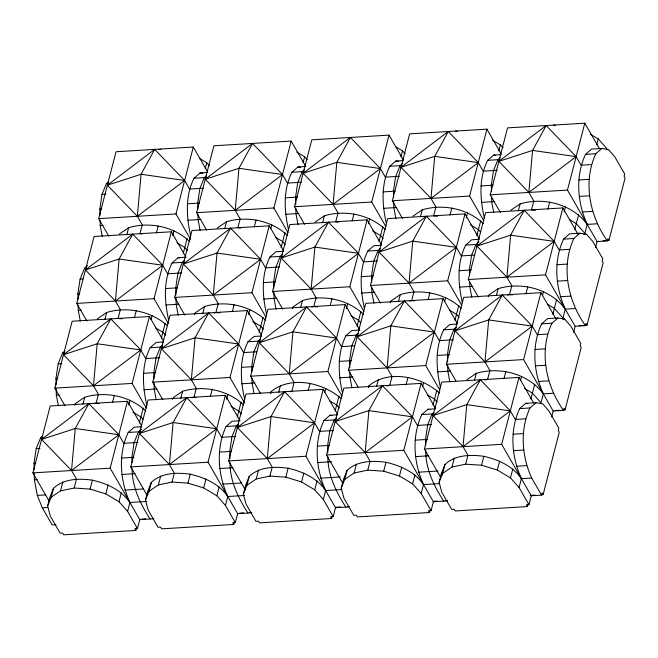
<?xml version="1.0" encoding="UTF-8"?>
<svg xmlns="http://www.w3.org/2000/svg" width="658" height="658" viewBox="0 0 658 658"><rect width="100%" height="100%" fill="white"/><g stroke="black" fill="none" stroke-linecap="round" stroke-linejoin="round"><path stroke-width="0.99" d="M34.15 469.549L34.002 463.388L36.19 448.633L40.632 437.784L42.885 435.81M56.086 384.807L55.938 378.646L58.126 363.882L62.568 353.042L64.821 351.068M78.006 299.036L77.874 293.904L80.07 279.14L84.504 268.299L87.514 265.659M99.967 215.314L99.819 209.154L102.006 194.398L106.448 183.549L108.702 181.575M146.75 501.445L129.897 502.473C121.237 489.897 106.835 483.498 92.375 480.159C78.993 478.374 63.941 478.514 53.479 488.302L49.901 497.16L47.598 506.076L50.312 516.102L60.182 533.251L62.757 533.095L63.744 534.814L135.861 530.422L134.874 528.703L137.448 528.547L127.586 511.398L129.897 502.473C120.019 480.842 117.905 454.3 128.203 432.454L134.216 427.174L141.709 426.721M146.833 405.336C142.49 386.443 141.199 365.503 150.139 347.712L156.152 342.431L163.645 341.979M168.769 320.594C164.426 301.701 163.135 280.752 172.075 262.961L178.096 257.689L185.589 257.229M190.705 235.852C186.37 216.959 185.071 196.01 194.02 178.219L200.032 172.939L207.525 172.486M244.628 495.49L227.767 496.51C219.106 483.934 204.704 477.535 190.252 474.196C176.87 472.411 161.81 472.551 151.356 482.339L147.779 491.197L145.467 500.113L148.19 510.139L158.052 527.297L160.626 527.132L161.613 528.851L233.73 524.459L232.743 522.74L235.317 522.584L225.455 505.434L227.767 496.51C217.897 474.887 215.783 448.337 226.072 426.491L232.093 421.219L239.586 420.758M244.702 399.381C240.359 380.48 239.068 359.539 248.017 341.749L254.029 336.468L261.522 336.016M266.646 314.631C262.303 295.738 261.012 274.797 269.953 256.998L275.965 251.726L283.458 251.274M288.582 229.889C284.24 210.996 282.948 190.047 291.889 172.256L297.909 166.984L305.402 166.523M341.568 489.585L325.644 490.555C316.983 477.971 302.581 471.572 288.122 468.233C274.74 466.448 259.688 466.588 249.226 476.376L245.656 485.234L243.345 494.158L246.067 504.176L255.929 521.333L258.504 521.177L259.491 522.888L331.607 518.496L330.62 516.785L333.195 516.629L323.333 499.471L325.644 490.555C315.766 468.924 313.652 442.373 323.95 420.528L329.962 415.256L337.455 414.795M342.579 393.418C338.237 374.525 336.945 353.576 345.886 335.786L351.907 330.513L359.4 330.053M364.516 308.668C360.173 289.775 358.881 268.834 367.822 251.043L373.843 245.763L381.336 245.311M386.46 223.926C382.117 205.033 380.817 184.084 389.766 166.293L395.779 161.021L403.272 160.56M439.437 483.622L423.513 484.592C414.853 472.008 400.451 465.609 385.999 462.278C372.617 460.485 357.557 460.633 347.103 470.412L343.525 479.271L341.214 488.195L343.937 498.221L353.798 515.37L356.373 515.214L357.36 516.925L429.477 512.533L428.49 510.822L431.072 510.666L421.21 493.508L423.513 484.592C413.643 462.961 411.53 436.419 421.819 414.565L427.84 409.292L435.333 408.84M440.449 387.455C436.114 368.562 434.815 347.613 443.763 329.822L449.776 324.55L457.269 324.09M462.393 302.713C458.05 283.812 456.759 262.871 465.7 245.08L471.712 239.8L479.205 239.347M484.329 217.963C479.986 199.07 478.695 178.129 487.636 160.33L493.656 155.058L501.149 154.605M440.58 477.182L424.394 449.036L441.715 382.125L518.981 377.421L501.667 444.323L531.253 495.778L541.559 495.153L531.689 478.004L521.391 478.629C512.73 466.045 498.328 459.646 483.869 456.315C470.495 454.53 455.435 454.67 444.973 464.458L441.403 473.308L439.092 482.232L441.814 492.258L451.676 509.407L454.25 509.251L455.237 510.97L527.354 506.57L526.367 504.859L528.942 504.702L519.08 487.553L521.391 478.629C511.521 456.997 509.399 430.455 519.697 408.61L525.709 403.329L536.015 402.704L542.694 403.798L549.011 411.094L558.872 428.251L558.297 430.48L559.284 432.191L543.121 494.635L541.139 494.758M524.508 388.434L532.421 393.139L541.016 402.803L543.327 393.887C533.457 372.255 531.343 345.705 541.633 323.859L547.653 318.587L557.951 317.962L564.63 319.056L570.955 326.352L580.817 343.501L580.233 345.738L581.22 347.449L565.058 409.893L563.075 410.016M531.689 478.004C521.819 456.372 519.705 429.83 529.994 407.976L536.015 402.704M563.947 319.772L562.96 318.061L565.263 309.137C555.393 287.513 553.279 260.963 563.577 239.117L569.589 233.845L579.895 233.212L586.566 234.306L592.891 241.609L602.753 258.759L602.177 260.987L603.164 262.707L586.994 325.151L585.011 325.266M455.945 380.998L446.338 364.285L463.651 297.383L540.925 292.678L523.604 359.581L553.189 411.036L563.495 410.411C545.885 385.662 538.762 351.454 551.939 323.234L557.951 317.962M569.269 219.468L576.293 223.646L584.896 233.319L587.207 224.394C577.329 202.763 575.215 176.221 585.513 154.375L591.526 149.095L601.831 148.469L608.51 149.563L614.827 156.859L624.689 174.016L624.113 176.245L625.1 177.956L608.938 240.4L602.991 240.762M478.391 297.136L468.274 279.543L485.596 212.641L562.861 207.928L545.54 274.838L575.133 326.294L585.431 325.661C567.821 300.92 560.706 266.704 573.875 238.492L579.895 233.212M500.327 212.386L490.21 194.801L507.532 127.891L584.798 123.186L567.484 190.088L597.069 241.544L607.375 240.918C589.757 216.178 582.643 181.962 595.811 153.742L601.831 148.469M49.087 501.026L32.9 472.88L50.222 405.978L127.487 401.265L141.651 425.899M64.953 405.723L54.836 388.138L72.158 321.227L149.424 316.523L163.587 341.148M86.889 320.981L76.78 303.387L94.094 236.485L171.368 231.781L186.033 257.286M108.833 236.238L98.716 218.645L116.038 151.743L193.304 147.03L207.467 171.664M47.598 506.076L51.168 497.218L53.479 488.302M51.168 497.218L60.495 490.884L62.806 481.96M82.949 404.152L84.742 397.218C105.51 390.934 130.128 396.034 145.879 411.036M104.885 319.41L106.686 312.468C127.208 306.2 151.2 311.275 167.157 325.554M126.829 234.667L128.623 227.726C149.391 221.442 174.008 226.541 189.759 241.552M60.495 490.884L74.157 488.022L76.468 479.098L71.533 470.528L41.561 439.429L88.855 403.625L118.827 434.724L123.762 443.295L137.81 442.439M94.143 403.683L96.093 403.28L98.404 394.356L93.477 385.777L63.497 354.678L110.791 318.875L140.771 349.974L145.698 358.552L159.746 357.697M74.157 488.022L90.064 489.083L92.375 480.159M112.518 402.351L114.319 395.417M134.454 317.608L136.255 310.666M156.398 232.866L158.191 225.924M137.448 528.547L139.759 519.631L110.166 468.175L127.487 401.265M146.273 408.059L132.11 383.425L149.424 316.523M168.209 323.308L154.046 298.683L171.368 231.781M190.656 239.446L175.982 213.94L193.304 147.03M127.586 511.398L118.983 501.733L105.806 493.895L108.118 484.971M128.771 405.18L130.054 400.228M150.97 319.451L151.998 315.486M172.651 235.696L173.934 230.736M118.983 501.733L121.294 492.809M139.381 422.93L143.23 408.067M161.317 338.187L165.166 323.317M183.261 253.445L187.111 238.574M205.197 168.695L206.735 162.748L199.711 158.57M146.956 495.063L130.778 466.917L148.091 400.015L225.365 395.31L240.03 420.816M162.83 399.768L152.714 382.175L170.035 315.272L247.301 310.56L261.465 335.193M184.766 315.017L174.65 297.424L191.972 230.522L269.237 225.817L283.401 250.443M206.702 230.275L196.594 212.682L213.908 145.78L291.181 141.075L305.847 166.581M135.861 530.422L136.576 527.634M145.467 500.113L149.045 491.263L151.356 482.339M149.045 491.263L158.372 484.921L160.684 475.997M180.827 398.189L182.62 391.255C203.38 384.971 228.005 390.071 243.748 405.081M202.763 313.447L204.556 306.513C225.324 300.229 249.941 305.328 265.692 320.331M224.699 228.704L226.5 221.762C247.26 215.487 271.886 220.578 287.628 235.589M158.372 484.921L172.034 482.059L174.337 473.143L169.41 464.564L139.43 433.466L186.732 397.662L216.704 428.761L221.631 437.331L235.679 436.476M192.021 397.72L193.97 397.317L196.281 388.393L191.346 379.822L161.374 348.724L208.668 312.912L238.64 344.011L243.575 352.589L256.686 351.791M213.957 312.978L215.906 312.566L218.217 303.651L213.282 295.072L183.311 263.973L230.604 228.17L260.576 259.268L265.511 267.847L279.56 266.992M172.034 482.059L187.941 483.12L190.252 474.196M210.395 396.387L212.189 389.454M232.332 311.645L234.125 304.712M254.268 226.903L256.069 219.961M235.317 522.584L237.628 513.668L208.043 462.212L225.365 395.31M244.653 402.976L229.979 377.47L247.301 310.56M266.079 317.345L251.924 292.72L269.237 225.817M288.023 232.603L273.86 207.977L291.181 141.075M225.455 505.434L216.86 495.77L203.684 487.932L205.995 479.008M226.648 399.225L227.931 394.265M248.584 314.475L249.867 309.523M270.783 228.737L271.812 224.773M216.86 495.77L219.163 486.846M237.258 416.966L241.108 402.104M259.194 332.224L263.044 317.362M281.131 247.482L284.98 232.611M303.075 162.732L304.613 156.785L296.709 152.088M245.335 489.98L228.647 460.954L245.969 394.052L323.234 389.347L337.398 413.972M260.7 393.805L250.583 376.212L267.905 309.309L345.179 304.596L359.844 330.11M282.644 309.054L272.527 291.469L289.849 224.559L367.115 219.854L381.278 244.48M304.58 224.312L294.463 206.719L311.785 139.817L389.051 135.112L403.214 159.738M233.73 524.459L234.454 521.671M243.345 494.158L246.915 485.3L249.226 476.376M270.652 393.616L271.17 391.633C291.025 375.192 322.946 382.767 340.967 398.37M246.915 485.3L256.242 478.958L258.553 470.034M278.696 392.234L280.497 385.292M300.64 307.483L302.433 300.55C323.193 294.266 347.819 299.365 363.561 314.368M322.576 222.741L324.369 215.799C345.137 209.524 369.755 214.623 385.506 229.626M256.242 478.958L269.903 476.096L272.215 467.18L267.28 458.601L237.308 427.503L284.601 391.699L314.573 422.798L319.508 431.377L333.557 430.521M311.834 307.015L313.784 306.612L316.095 297.687L311.16 289.109L281.188 258.01L328.482 222.207L358.454 253.305L363.389 261.884L377.437 261.029M269.903 476.096L285.819 477.157L288.122 468.233M308.265 390.433L310.066 383.491M330.209 305.682L332.002 298.748M352.145 220.94L353.938 213.998M333.195 516.629L335.506 507.705L305.921 456.249L323.234 389.347M342.02 396.132L327.857 371.507L345.179 304.596M363.956 311.39L349.793 286.756L367.115 219.854M385.892 226.64L371.729 202.014L389.051 135.112M323.333 499.471L314.73 489.807L301.553 481.969L303.864 473.053M324.781 392.267L325.8 388.302M346.462 308.52L347.745 303.56M368.398 223.769L369.681 218.818M314.73 489.807L317.041 480.883M335.128 411.011L338.977 396.141M357.072 326.261L360.913 311.399M379.008 241.519L382.857 226.648M400.944 156.777L402.482 150.83L395.458 146.644M342.703 483.137L326.524 454.991L343.838 388.088L421.112 383.384L435.275 408.009M358.067 386.962L348.46 370.248L365.782 303.346L443.048 298.642L457.211 323.267M380.513 303.099L370.396 285.506L387.718 218.604L464.984 213.891L479.147 238.525M402.449 218.349L392.341 200.756L409.654 133.854L486.928 129.149L501.092 153.775M331.607 518.496L332.084 516.637M341.214 488.195L344.792 479.337L347.103 470.412M368.529 387.652L369.039 385.67C388.82 369.138 422.017 376.837 439.503 393.155M344.792 479.337L354.119 472.995L356.43 464.079M376.573 386.271L378.366 379.329M398.509 301.52L400.303 294.587C421.071 288.303 445.688 293.402 461.439 308.413M420.446 216.778L422.247 209.844C443.007 203.561 467.632 208.66 483.375 223.662M354.119 472.995L367.781 470.141L370.084 461.217L365.157 452.638L335.185 421.539L382.479 385.736L412.451 416.835L417.386 425.413L431.434 424.558M409.704 301.06L411.653 300.648L413.964 291.724L409.037 283.154L379.057 252.055L426.351 216.243L456.331 247.342L461.258 255.921L474.369 255.123M367.781 470.141L383.688 471.194L385.999 462.278M406.142 384.469L407.935 377.528M428.078 299.719L429.88 292.785M450.014 214.977L451.816 208.043M431.072 510.666L433.375 501.741L403.79 450.286L421.112 383.384M439.889 390.169L425.726 365.544L443.048 298.642M461.834 305.427L447.67 280.801L464.984 213.891M483.77 220.677L469.606 196.051L486.928 129.149M421.21 493.508L412.607 483.844L399.431 476.005L401.742 467.09M422.65 386.312L423.678 382.339M444.594 301.561L445.614 297.597M466.275 217.806L467.558 212.855M412.607 483.844L414.91 474.928M433.005 405.048L436.854 390.178M454.941 320.306L458.79 305.435M476.877 235.556L480.727 220.693M498.822 150.814L500.36 144.867L492.455 140.162M429.477 512.533L429.962 510.674M439.092 482.232L442.67 473.373L444.973 464.458M442.67 473.373L451.997 467.032L454.3 458.116M474.443 380.308L476.244 373.366C499.817 366.276 528.423 373.719 543.327 393.887L553.633 393.254M496.387 295.565L498.18 288.623C521.761 281.534 550.368 288.977 565.263 309.137L575.569 308.512M518.323 210.815L520.116 203.881C543.697 196.791 572.304 204.227 587.207 224.394L597.505 223.769M451.997 467.032L465.65 464.178L467.961 455.254L463.026 446.683L433.054 415.585L480.348 379.773L510.328 410.872L515.255 419.45L525.561 418.825M507.581 295.097L509.531 294.685L511.842 285.761L506.907 277.191L476.935 246.092L524.229 210.289L554.2 241.387L559.135 249.958L569.433 249.333M465.65 464.178L481.566 465.231L483.869 456.315M504.012 378.506L505.813 371.564M525.956 293.764L527.749 286.822M547.892 209.014L549.685 202.08M519.08 487.553L510.476 477.881L497.3 470.051L499.611 461.126M520.527 380.349L521.555 376.384M542.463 295.598L543.492 291.634M564.145 211.851L565.428 206.892M510.476 477.881L512.788 468.965M530.874 399.085L534.724 384.214M552.819 314.343L556.668 299.472M574.755 229.593L578.604 214.73M596.691 144.85L598.229 138.904L590.325 134.199M527.354 506.57L527.831 504.719M528.942 504.702L531.253 495.778M551.651 416.983L553.189 411.036M573.587 332.241L575.133 326.294M595.531 247.49L597.069 241.544M541.559 495.153L542.134 492.924L543.121 494.635M563.495 410.411L564.07 408.182L565.058 409.893M585.431 325.661L586.007 323.432L586.994 325.151M607.375 240.918L607.951 238.689L608.938 240.4M74.708 405.328L75.415 403.56L84.742 397.218M194.513 314.623L195.229 312.846L204.556 306.513M172.577 399.365L173.293 397.596L182.62 391.255M292.391 308.66L293.106 306.891L302.433 300.55M270.454 393.402L271.17 391.633M390.268 302.696L390.975 300.928L400.303 294.587M368.324 387.439L369.039 385.67M488.137 296.733L488.853 294.965L498.18 288.623M203.626 188.204L189.578 189.06L184.643 180.489L154.671 149.391L141.075 174.263L137.349 216.293L142.284 224.863L139.973 233.787L141.964 233.919M181.69 272.947L167.634 273.81L162.707 265.232L132.735 234.133L119.139 259.005L115.413 301.035L120.34 309.614L118.037 318.53L122.01 318.793M110.791 318.875L97.203 343.756L93.477 385.777L140.771 349.974L97.203 343.756L63.497 354.678M88.855 403.625L75.267 428.498L71.533 470.528L118.827 434.724L75.267 428.498L41.561 439.429M301.496 182.241L287.447 183.097L282.521 174.526L252.549 143.428L238.953 168.3L235.227 210.33L240.154 218.908L237.851 227.824L240.828 228.022M230.604 228.17L217.017 253.05L213.282 295.072L260.576 259.268L217.017 253.05L183.311 263.973M208.668 312.912L195.072 337.793L191.346 379.822L238.64 344.011L195.072 337.793L161.374 348.724M186.732 397.662L173.136 422.535L169.41 464.564L216.704 428.761L173.136 422.535L139.43 433.466M399.373 176.286L385.325 177.142L380.39 168.563L350.418 137.464L336.83 162.337L333.096 204.367L338.031 212.945L335.72 221.861L338.706 222.059M328.482 222.207L314.886 247.087L311.16 289.109L358.454 253.305L314.886 247.087L281.188 258.01M354.555 345.828L341.444 346.626L336.518 338.056L306.538 306.957L292.95 331.829L289.224 373.859L294.151 382.43L291.839 391.354L289.89 391.765M284.601 391.699L271.014 416.572L267.28 458.601L314.573 422.798L271.014 416.572L237.308 427.503M497.251 170.323L483.194 171.179L478.267 162.6L448.295 131.501L434.699 156.382L430.974 198.403L435.9 206.982L433.597 215.906L437.57 216.169M426.351 216.243L412.763 241.124L409.037 283.154L456.331 247.342L412.763 241.124L379.057 252.055M453.37 339.808L439.322 340.663L434.387 332.093L404.415 300.994L390.827 325.866L387.093 367.896L392.028 376.475L389.717 385.391L386.789 386.007M382.479 385.736L368.883 410.617L365.157 452.638L412.451 416.835L368.883 410.617L335.185 421.539M591.378 164.59L581.072 165.216L576.137 156.637L546.165 125.538L532.577 150.419L528.843 192.44L533.778 201.019L531.467 209.943L535.447 210.206M524.229 210.289L510.633 235.161L506.907 277.191L554.2 241.387L510.633 235.161L476.935 246.092M547.497 334.075L537.191 334.708L532.264 326.129L502.293 295.031L488.697 319.903L484.971 361.933L489.897 370.512L487.594 379.427L484.666 380.044M480.348 379.773L466.761 404.654L463.026 446.683L510.328 410.872L466.761 404.654L433.054 415.585M206.579 175.612L204.317 177.594L199.876 188.435L197.688 203.19L197.836 209.351M184.635 260.354L182.381 262.336L177.94 273.177L175.752 287.941L175.925 295.129M304.448 169.649L302.195 171.631L297.753 182.472L295.565 197.236L295.738 204.424M162.699 345.105L160.445 347.079L156.004 357.927L153.816 372.683L153.964 378.844M282.512 254.399L280.25 256.373L275.817 267.214L273.629 281.978L273.777 288.138M402.326 163.686L400.064 165.668L395.631 176.508L393.435 191.272L393.591 197.433M141.511 429.189L138.501 431.829L134.059 442.67L131.871 457.425L132.003 462.566M260.568 339.141L258.314 341.115L253.873 351.964L251.685 366.72L251.808 371.86M380.382 248.436L378.128 250.41L373.686 261.259L371.499 276.015L371.647 282.175M500.195 157.731L497.941 159.705L493.5 170.545L491.312 185.309L491.46 191.47M238.632 423.884L236.378 425.866L231.937 436.706L229.749 451.47L229.922 458.659M358.446 333.178L356.192 335.161L351.75 346.001L349.562 360.757L349.735 367.945M479.008 241.815L476.005 244.447L471.564 255.296L469.376 270.051L469.499 275.192M336.509 417.92L334.248 419.903L329.814 430.743L327.626 445.507L327.799 452.696M456.323 327.215L454.061 329.197L449.62 340.038L447.432 354.802L447.613 361.99M433.63 412.624L432.125 413.94L427.684 424.78L425.496 439.544L425.644 445.705M107.377 185.194L141.075 174.263L184.643 180.489L137.349 216.293L107.377 185.194L154.671 149.391M85.441 269.936L119.139 259.005L162.707 265.232L115.413 301.035L85.441 269.936L132.735 234.133M205.247 179.231L238.953 168.3L282.521 174.526L235.227 210.33L205.247 179.231L252.549 143.428M303.124 173.268L336.83 162.337L380.39 168.563L333.096 204.367L303.124 173.268L350.418 137.464M401.002 167.305L434.699 156.382L478.267 162.6L430.974 198.403L401.002 167.305L448.295 131.501M259.244 342.76L292.95 331.829L336.518 338.056L289.224 373.859L259.244 342.76L306.538 306.957M498.871 161.342L532.577 150.419L576.137 156.637L528.843 192.44L498.871 161.342L546.165 125.538M357.121 336.797L390.827 325.866L434.387 332.093L387.093 367.896L357.121 336.797L404.415 300.994M454.991 330.834L488.697 319.903L532.264 326.129L484.971 361.933L454.991 330.834L502.293 295.031M119.295 234.067L128.623 227.726M217.173 228.104L226.5 221.762M97.359 318.809L106.686 312.468M315.042 222.141L324.369 215.799M412.92 216.178L422.247 209.844M510.789 210.223L520.116 203.881M466.917 379.707L476.244 373.366M158.981 149.654L160.939 149.243M606.635 149.679L608.51 149.563M106.448 183.549L108.315 183.442M194.02 178.219L206.193 177.479M291.889 172.256L304.07 171.516M389.766 166.293L401.939 165.553M487.636 160.33L499.817 159.59M585.513 154.375L595.811 153.742M102.006 194.398L105.749 194.168M99.819 209.154L101.694 209.038M187.39 203.824L199.563 203.083M285.259 197.861L297.441 197.12M383.137 191.897L395.31 191.157M481.006 185.934L493.187 185.194M578.884 179.971L589.19 179.346M98.716 218.645L175.982 213.94M196.594 212.682L273.86 207.977M294.463 206.719L371.729 202.014M392.341 200.756L469.606 196.051M490.21 194.801L567.484 190.088M100.09 220.455L100.213 225.587L103.026 225.414M187.785 220.249L200.896 219.451M285.662 214.286L298.773 213.488M383.532 208.331L396.642 207.525M481.409 202.368L494.52 201.57M579.279 196.405L589.584 195.78M582.207 211.999L592.504 211.374M583.761 234.478L586.566 234.306M84.504 268.299L86.379 268.184M172.075 262.961L184.256 262.221M269.953 256.998L282.126 256.258M367.822 251.043L380.003 250.295M465.7 245.08L477.873 244.34M563.577 239.117L573.875 238.492M80.07 279.14L82.875 278.967M77.874 293.904L79.75 293.789M165.446 288.566L177.627 287.826M263.323 282.603L275.496 281.863M361.201 276.64L373.374 275.899M459.07 270.685L471.243 269.936M556.948 264.722L567.245 264.088M76.78 303.387L154.046 298.683M174.65 297.424L251.924 292.72M272.527 291.469L349.793 286.756M370.396 285.506L447.67 280.801M468.274 279.543L545.54 274.838M78.154 305.197L78.277 310.329L81.082 310.157M165.849 304.999L178.96 304.193M263.718 299.036L276.837 298.239M361.596 293.073L374.706 292.275M459.465 287.11L472.584 286.312M557.342 281.147L567.648 280.522M560.262 296.75L570.568 296.116M562.755 319.171L564.63 319.056M62.568 353.042L64.443 352.927M150.139 347.712L162.312 346.963M248.017 341.749L260.19 341.009M345.886 335.786L358.059 335.045M443.763 329.822L455.936 329.082M541.633 323.859L551.939 323.234M579.073 325.628L583.037 325.389M58.126 363.882L61.877 363.66M55.938 378.646L57.814 378.531M143.51 373.308L155.683 372.568M241.387 367.353L253.56 366.605M339.257 361.39L351.438 360.65M437.134 355.427L449.307 354.687M535.003 349.464L545.309 348.839M54.836 388.138L132.11 383.425M152.714 382.175L229.979 377.47M250.583 376.212L327.857 371.507M348.46 370.248L425.726 365.544M446.338 364.285L523.604 359.581M56.185 388.911L56.333 395.071L59.146 394.907M143.905 389.742L157.023 388.944M241.782 383.779L254.893 382.981M339.66 377.815L352.77 377.018M437.529 371.852L450.64 371.054M535.406 365.897L545.704 365.264M538.326 381.492L548.632 380.867M40.632 437.784L42.499 437.677M128.203 432.454L140.376 431.714M226.072 426.491L238.254 425.751M323.95 420.528L336.123 419.788M421.819 414.565L434 413.824M519.697 408.61L529.994 407.976M555.155 410.493L559.111 410.255M36.19 448.633L39.932 448.402M34.002 463.388L35.877 463.273M121.574 458.058L133.747 457.318M219.443 452.095L231.624 451.355M317.321 446.132L329.494 445.392M415.198 440.169L427.371 439.429M513.067 434.206L523.373 433.581M32.9 472.88L110.166 468.175M130.778 466.917L208.043 462.212M228.647 460.954L305.921 456.249M326.524 454.991L403.79 450.286M424.394 449.036L501.667 444.323M34.249 473.661L34.397 479.822L37.21 479.649M121.969 474.484L135.079 473.686M219.846 468.521L232.957 467.723M317.715 462.566L331.764 461.71M415.593 456.603L428.703 455.805M513.462 450.64L523.768 450.014M34.397 479.822L37.317 495.416L45.747 494.906M124.888 490.087L143.625 488.943M222.766 484.124L241.494 482.98M320.643 478.16L340.309 476.96M418.513 472.197L438.179 471.005M516.39 466.234L526.688 465.609M37.317 495.416L42.326 507.811L47.944 507.466M141.717 519.088L145.681 518.849M239.594 513.125L243.55 512.886M249.497 512.524L251.479 512.401M335.481 507.285L340.433 506.981M347.375 506.561L349.349 506.438M433.359 501.322L437.323 501.083M445.244 500.598L447.226 500.483M530.241 495.425L535.193 495.12M55.93 524.73L52.188 524.961L42.326 507.811M139.759 519.631L153.808 518.775M237.628 513.668L251.677 512.812M335.506 507.705L348.617 506.907M433.375 501.741L447.424 500.886M553.411 125.193L555.393 125.324M455.533 131.156L457.524 131.287M509.531 294.685L512.516 294.883M411.653 300.648L414.639 300.846M313.784 306.612L317.756 306.875M215.906 312.566L219.887 312.838M193.97 397.317L195.961 397.448M96.093 403.28L99.078 403.477M493.656 155.058L495.564 155.37M395.779 161.021L398.641 161.49M297.909 166.984L300.772 167.453M200.032 172.939L202.894 173.416M178.096 257.689L180.004 258.002M525.709 403.329L527.617 403.642M427.84 409.292L429.748 409.605M329.962 415.256L331.871 415.568M481.566 465.231L497.3 470.051M383.688 471.194L399.431 476.005M285.819 477.157L301.553 481.969M187.941 483.12L203.684 487.932M90.064 489.083L105.806 493.895M470.519 224.904L478.424 229.609L480.406 231.838M547.333 304.218L554.357 308.396L562.96 318.061M372.642 230.868L380.546 235.572L383.195 238.55M449.455 310.173L456.479 314.351L459.128 317.329M275.644 237.357L282.669 241.535L285.317 244.505M350.706 315.618L358.61 320.314L360.592 322.552M176.895 242.794L184.799 247.498L187.448 250.468M427.519 394.923L434.543 399.102L437.192 402.071M252.828 321.573L260.733 326.278L263.381 329.255M329.642 400.878L336.666 405.065L339.314 408.034M155.831 328.062L162.863 332.241L165.503 335.218M230.892 406.323L238.796 411.02L241.445 413.997M133.015 412.286L140.919 416.983L142.909 419.212M598.229 138.904L606.832 148.568M500.36 144.867L503.008 147.836M402.482 150.83L405.131 153.799M304.613 156.785L307.261 159.762M206.735 162.748L209.384 165.726M584.798 123.186L599.471 148.692M562.861 207.928L578.037 234.322M540.925 292.678L555.591 318.184M518.981 377.421L533.654 402.926M443.681 501.116C433.992 486.023 425.677 469.179 425.767 450.837M345.804 507.079C336.115 491.987 327.799 475.142 327.898 456.8M247.934 513.034C238.245 497.95 229.93 481.097 230.02 462.763M150.057 518.998C140.368 503.913 132.052 487.06 132.151 468.726M441.403 473.308L441.896 475.134M493.722 212.46L491.707 201.735L491.584 196.602M471.778 297.21L469.771 286.485L469.647 281.353M449.842 381.953L447.835 371.227L447.687 365.067M395.845 218.423L393.838 207.698L393.69 201.537M373.909 303.165L371.893 292.448L371.77 287.307M351.964 387.916L349.957 377.19L349.834 372.058M297.975 224.386L295.96 213.661L295.837 208.528M276.031 309.128L274.024 298.403L273.876 292.242M254.095 393.879L252.088 383.153L251.965 378.021M200.098 230.349L198.091 219.624L197.968 214.492M178.162 315.092L176.147 304.366L175.999 298.206M156.217 399.834L154.211 389.117L154.062 382.956M100.213 225.587L102.22 236.312M78.277 310.329L80.284 321.055M56.333 395.071L58.348 405.797"/></g></svg>
